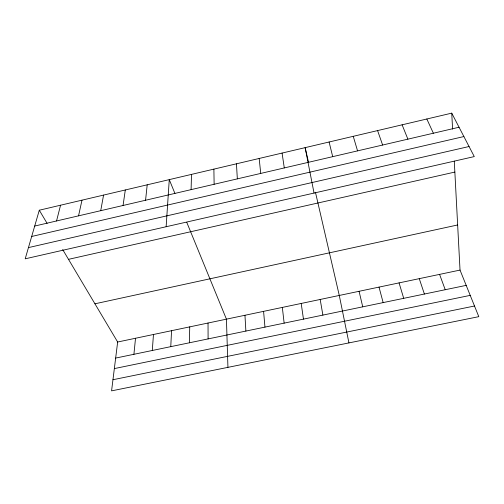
<?xml version="1.0" encoding="UTF-8"?>
<svg xmlns="http://www.w3.org/2000/svg" width="504" height="504" viewBox="0 0 504 504"><rect width="100%" height="100%" fill="white"/><g stroke="black" fill="none" stroke-linecap="round" stroke-linejoin="round"><path stroke-width="0.76" d="M189.378 342.796L189.737 326.869M191.104 189.636L191.495 174.397M170.774 346.658L171.549 330.693M166.137 226.731L169.268 179.626L174.926 193.429M152.29 350.488L153.474 334.486M133.913 354.299L135.513 338.26M145.568 200.239L147.206 184.817M62.679 249.549L117.653 342.014L111.573 390.865L478.8 316.663L460.032 270.087L454.28 161.141M123.064 205.481L125.307 189.97M100.724 210.685L103.566 195.092M78.548 215.844L81.988 200.17M56.542 220.972L60.562 205.216M39.293 210.218L25.2 258.817L474.277 156.587L451.741 113.135L39.293 210.218L47.111 223.373M34.7 226.057L459.056 127.241M31.676 236.477L463.882 136.553M28.451 247.609L469.054 146.519M68.5 259.339L454.854 172.072M94.935 303.805L457.651 224.967M117.653 342.014L460.032 270.087M115.655 358.086L466.194 285.371M114.345 368.588L470.219 295.375M112.959 379.726L474.51 306.01M426.825 119.001L433.371 133.22M186.782 222.365L226.435 319.164L227.934 367.353M402.104 124.822L407.894 139.154M439.582 274.384L445.227 289.724M377.578 130.593L382.631 145.039M419.259 278.655L424.399 294.04M399.067 282.895L403.71 298.337M353.247 136.319L357.563 150.872M379.014 287.11L383.153 302.595M329.099 142.002L332.703 156.662M359.081 291.293L362.735 306.835M308.574 162.496L305.147 147.641L314.042 193.064M315.454 192.276L339.28 295.457L348.944 342.903M320.179 299.471L322.894 315.101M282.076 153.071L284.288 167.933M301.197 303.452L303.458 319.133M282.334 307.415L284.143 323.14M259.176 158.464L260.726 173.42M263.586 311.359L264.953 327.115M236.445 163.813L237.34 178.87M244.957 315.271L245.883 331.071M451.741 113.135L452.592 129.137M213.885 169.124L214.131 184.275M208.032 323.026L208.095 338.915"/></g></svg>
